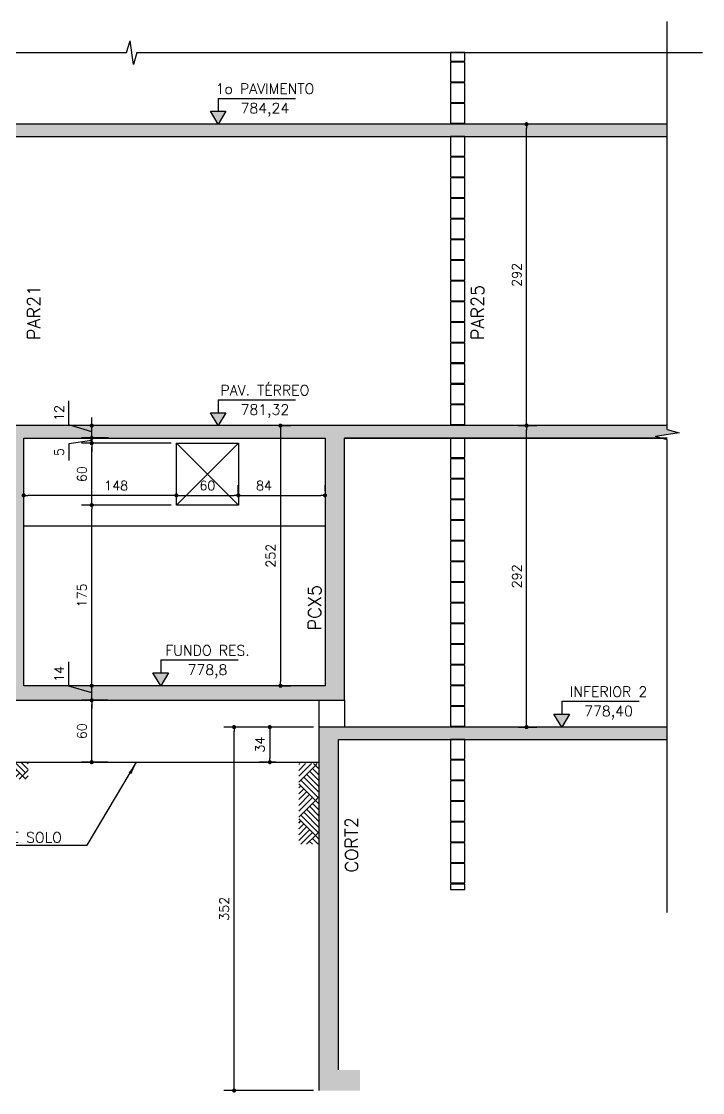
# Model space of a CAD drawing. Extents: x -39962 to 8542, y 35336 to 43602.
# Drawn here: x 5628 to 6288, y 35829 to 36866 of the extents above; entities that cross this region are included whole.
import ezdxf
from ezdxf.enums import TextEntityAlignment as Align

# ---------------------------------------------------------------- set-up
doc = ezdxf.new("R2010")
doc.units = 0
doc.layers.get('0').update_dxf_attribs({"linetype": 'CONTINUOUS'})
doc.layers.get('Defpoints').update_dxf_attribs({"linetype": 'CONTINUOUS'})
for name, color, linetype in [('COTA', 1, 'CONTINUOUS'), ('H1', 251, 'CONTINUOUS'), ('H2', 252, 'CONTINUOUS'), ('H6', 1, 'CONTINUOUS'), ('LINHA_FINA', 1, 'CONTINUOUS'), ('PENA_1', 1, 'CONTINUOUS'), ('PENA_3', 3, 'CONTINUOUS'), ('PENA_6', 6, 'CONTINUOUS'), ('T2', 3, 'CONTINUOUS'), ('TEXTO', 3, 'CONTINUOUS'), ('VIGA', 3, 'CONTINUOUS')]:
    doc.layers.add(name, color=color, linetype=linetype)
doc.styles.add('COTA', font='romans.shx')
doc.styles.add('TEXTO', font='romans.shx', dxfattribs={"height": 10})
doc.styles.add('Texto2', font='romans.shx', dxfattribs={"height": 12.5})
doc.dimstyles.new('forma', dxfattribs={"dimscale": 5, "dimtxt": 1.8, "dimasz": 0.8, "dimexe": 2, "dimexo": 1, "dimgap": 1, "dimtad": 1, "dimdec": 1, "dimzin": 9, "dimdsep": 46, "dimtxsty": 'COTA', "dimblk1": 'DOT', "dimblk2": 'DOT', "dimsah": 1, "dimcen": 0, "dimdle": 1, "dimclrd": 256, "dimclre": 256, "dimclrt": 2, "dimadec": 0, "dimazin": 0, "dimtfac": 1, "dimtdec": 0, "dimtmove": 0, "dimatfit": 3, "dimfxl": 1, "dimtolj": 1, "dimtzin": 0, "dimarcsym": 0})

# ---------------------------------------------------------------- blocks, each defined once
blk = doc.blocks.new('_Dot')
at = {"color": 0, "linetype": 'ByBlock', "lineweight": -2}
blk.add_line((-0.5, 0), (-1, 0), dxfattribs=at)
at = {"color": 0, "linetype": 'ByBlock', "const_width": 0.5}
blk.add_lwpolyline([(-0.25, 0, 1), (0.25, 0, 1)], format="xyb", close=True, dxfattribs=at)
blk = doc.blocks.new('*D23')
at = {"layer": 'COTA', "lineweight": -2, "transparency": 16777216}
for p, q in [((5773.5, 36397.8), (5686.4, 36397.8)), ((5696.4, 36226.8), (5696.4, 36393.8)), ((5716.6, 36222.8), (5686.4, 36222.8))]:
    blk.add_line(p, q, dxfattribs=at)
at = {"layer": 'Defpoints', "color": 0, "transparency": 16777216}
for p in [(5696.4, 36397.8), (5778.5, 36397.8), (5721.6, 36222.8)]:
    blk.add_point(p, dxfattribs=at)
at = {"layer": 'COTA', "lineweight": -2, "transparency": 16777216, "xscale": 4, "yscale": 4, "zscale": 4}
for p, rotation in [((5696.4, 36397.8), 90), ((5696.4, 36222.8), 270)]:
    blk.add_blockref('_Dot', p, dxfattribs=dict(at, rotation=rotation))
at = {"layer": 'COTA', "color": 2, "transparency": 16777216, "insert": (5686.9, 36310.3), "char_height": 9, "attachment_point": 5, "rotation": 90, "style": 'COTA'}
blk.add_mtext('\\A1;175 ', dxfattribs=at)
blk = doc.blocks.new('*D24')
at = {"layer": 'COTA', "lineweight": -2, "transparency": 16777216}
for p, q in [((5773.5, 36457.8), (5686.4, 36457.8)), ((5696.4, 36401.8), (5696.4, 36453.8)), ((5773.5, 36397.8), (5686.4, 36397.8))]:
    blk.add_line(p, q, dxfattribs=at)
at = {"layer": 'Defpoints', "color": 0, "transparency": 16777216}
for p in [(5696.4, 36457.8), (5778.5, 36457.8), (5778.5, 36397.8)]:
    blk.add_point(p, dxfattribs=at)
at = {"layer": 'COTA', "lineweight": -2, "transparency": 16777216, "xscale": 4, "yscale": 4, "zscale": 4}
for p, rotation in [((5696.4, 36457.8), 90), ((5696.4, 36397.8), 270)]:
    blk.add_blockref('_Dot', p, dxfattribs=dict(at, rotation=rotation))
at = {"layer": 'COTA', "color": 2, "transparency": 16777216, "insert": (5686.9, 36427.8), "char_height": 9, "attachment_point": 5, "rotation": 90, "style": 'COTA'}
blk.add_mtext('\\A1;60 ', dxfattribs=at)
blk = doc.blocks.new('*D25')
at = {"layer": 'COTA', "lineweight": -2, "transparency": 16777216}
for p, q in [((5696.4, 36466.8), (5696.4, 36470.8)), ((5696.4, 36460.3), (5674.4, 36457.1)), ((5712.7, 36462.8), (5686.4, 36462.8)), ((5696.4, 36457.8), (5696.4, 36462.8)), ((5696.4, 36457.8), (5696.4, 36462.8)), ((5674.4, 36457.1), (5674.4, 36441.1)), ((5773.5, 36457.8), (5686.4, 36457.8)), ((5696.4, 36453.8), (5696.4, 36449.8))]:
    blk.add_line(p, q, dxfattribs=at)
at = {"layer": 'Defpoints', "color": 0, "transparency": 16777216}
for p in [(5696.4, 36462.8), (5717.7, 36462.8), (5778.5, 36457.8)]:
    blk.add_point(p, dxfattribs=at)
at = {"layer": 'COTA', "lineweight": -2, "transparency": 16777216, "xscale": 4, "yscale": 4, "zscale": 4}
for p, rotation in [((5696.4, 36462.8), 270), ((5696.4, 36457.8), 90)]:
    blk.add_blockref('_Dot', p, dxfattribs=dict(at, rotation=rotation))
at = {"layer": 'COTA', "color": 2, "transparency": 16777216, "insert": (5664.9, 36449.1), "char_height": 9, "attachment_point": 5, "rotation": 90, "style": 'COTA'}
blk.add_mtext('\\A1;5 ', dxfattribs=at)
blk = doc.blocks.new('*D26')
at = {"layer": 'COTA', "lineweight": -2, "transparency": 16777216}
for p, q in [((5674.4, 36475.4), (5674.4, 36498.7)), ((5696.4, 36478.8), (5696.4, 36482.8)), ((5696.4, 36468.8), (5674.4, 36475.4)), ((5712.7, 36474.8), (5686.4, 36474.8)), ((5696.4, 36462.8), (5696.4, 36474.8)), ((5696.4, 36462.8), (5696.4, 36474.8)), ((5712.7, 36462.8), (5686.4, 36462.8)), ((5696.4, 36458.8), (5696.4, 36454.8))]:
    blk.add_line(p, q, dxfattribs=at)
at = {"layer": 'Defpoints', "color": 0, "transparency": 16777216}
for p in [(5696.4, 36474.8), (5717.7, 36474.8), (5717.7, 36462.8)]:
    blk.add_point(p, dxfattribs=at)
at = {"layer": 'COTA', "lineweight": -2, "transparency": 16777216, "xscale": 4, "yscale": 4, "zscale": 4}
for p, rotation in [((5696.4, 36474.8), 270), ((5696.4, 36462.8), 90)]:
    blk.add_blockref('_Dot', p, dxfattribs=dict(at, rotation=rotation))
at = {"layer": 'COTA', "color": 2, "transparency": 16777216, "insert": (5664.9, 36487), "char_height": 9, "attachment_point": 5, "rotation": 90, "style": 'COTA'}
blk.add_mtext('\\A1;12 ', dxfattribs=at)
blk = doc.blocks.new('*D27')
at = {"layer": 'COTA', "lineweight": -2, "transparency": 16777216}
for p, q in [((5712, 36208.8), (5686.4, 36208.8)), ((5696.4, 36152.8), (5696.4, 36204.8)), ((5712, 36148.8), (5686.4, 36148.8))]:
    blk.add_line(p, q, dxfattribs=at)
at = {"layer": 'Defpoints', "color": 0, "transparency": 16777216}
for p in [(5696.4, 36208.8), (5717, 36208.8), (5717, 36148.8)]:
    blk.add_point(p, dxfattribs=at)
at = {"layer": 'COTA', "lineweight": -2, "transparency": 16777216, "xscale": 4, "yscale": 4, "zscale": 4}
for p, rotation in [((5696.4, 36208.8), 90), ((5696.4, 36148.8), 270)]:
    blk.add_blockref('_Dot', p, dxfattribs=dict(at, rotation=rotation))
at = {"layer": 'COTA', "color": 2, "transparency": 16777216, "insert": (5686.9, 36178.8), "char_height": 9, "attachment_point": 5, "rotation": 90, "style": 'COTA'}
blk.add_mtext('\\A1;60 ', dxfattribs=at)
blk = doc.blocks.new('*D28')
at = {"layer": 'COTA', "lineweight": -2, "transparency": 16777216}
for p, q in [((5674.4, 36222.4), (5674.4, 36246.1)), ((5696.4, 36226.8), (5696.4, 36230.8)), ((5696.4, 36215.8), (5674.4, 36222.4)), ((5703.6, 36222.8), (5686.4, 36222.8)), ((5696.4, 36208.8), (5696.4, 36222.8)), ((5696.4, 36208.8), (5696.4, 36222.8)), ((5712, 36208.8), (5686.4, 36208.8)), ((5696.4, 36204.8), (5696.4, 36200.8))]:
    blk.add_line(p, q, dxfattribs=at)
at = {"layer": 'Defpoints', "color": 0, "transparency": 16777216}
for p in [(5696.4, 36222.8), (5708.6, 36222.8), (5717, 36208.8)]:
    blk.add_point(p, dxfattribs=at)
at = {"layer": 'COTA', "lineweight": -2, "transparency": 16777216, "xscale": 4, "yscale": 4, "zscale": 4}
for p, rotation in [((5696.4, 36222.8), 270), ((5696.4, 36208.8), 90)]:
    blk.add_blockref('_Dot', p, dxfattribs=dict(at, rotation=rotation))
at = {"layer": 'COTA', "color": 2, "transparency": 16777216, "insert": (5664.9, 36234.2), "char_height": 9, "attachment_point": 5, "rotation": 90, "style": 'COTA'}
blk.add_mtext('\\A1;14 ', dxfattribs=at)
blk = doc.blocks.new('interrup')
at = {"layer": 'LINHA_FINA'}
for p, q in [((-1, 0), (-0.33, 2.31)), ((0.33, -2.31), (-0.33, 2.31)), ((1, 0), (0.33, -2.31))]:
    blk.add_line(p, q, dxfattribs=at)
blk = doc.blocks.new('elevação_d')
at = {"layer": 'LINHA_FINA', "linetype": 'Continuous'}
blk.add_hatch(color=256, dxfattribs=at).paths.add_polyline_path([(0, 0), (1.5, 2.5), (-1.5, 2.5)])
at = {"layer": 'LINHA_FINA'}
for p, q in [((0, 5), (0, 2.5)), ((0, 5), (15, 5)), ((0, 0), (-1.5, 2.5)), ((-1.5, 2.5), (1.5, 2.5)), ((1.5, 2.5), (0, 0))]:
    blk.add_line(p, q, dxfattribs=at)
at = {"layer": 'TEXTO', "linetype": 'Continuous', "style": 'TEXTO'}
for p in [(9.07, 5.25), (9.07, 1.5)]:
    blk.add_attdef('XXXX.XX', text='', height=2, dxfattribs=at).set_placement(p, align=Align.BOTTOM_CENTER)
blk = doc.blocks.new('*D29')
at = {"layer": 'COTA', "lineweight": -2, "transparency": 16777216}
for p, q in [((6110, 36474.8), (6127.8, 36474.8)), ((6117.8, 36186.8), (6117.8, 36470.8)), ((6110, 36182.8), (6127.8, 36182.8))]:
    blk.add_line(p, q, dxfattribs=at)
at = {"layer": 'Defpoints', "color": 0, "transparency": 16777216}
for p in [(6105, 36474.8), (6117.8, 36474.8), (6105, 36182.8)]:
    blk.add_point(p, dxfattribs=at)
at = {"layer": 'COTA', "lineweight": -2, "transparency": 16777216, "xscale": 4, "yscale": 4, "zscale": 4}
for p, rotation in [((6117.8, 36474.8), 90), ((6117.8, 36182.8), 270)]:
    blk.add_blockref('_Dot', p, dxfattribs=dict(at, rotation=rotation))
at = {"layer": 'COTA', "color": 2, "transparency": 16777216, "insert": (6108.3, 36328.8), "char_height": 9, "attachment_point": 5, "rotation": 90, "style": 'COTA'}
blk.add_mtext('\\A1;292 ', dxfattribs=at)
blk = doc.blocks.new('*D30')
at = {"layer": 'COTA', "lineweight": -2, "transparency": 16777216}
for p, q in [((6131.4, 36766.8), (6107.8, 36766.8)), ((6117.8, 36478.8), (6117.8, 36762.8)), ((6110, 36474.8), (6127.8, 36474.8))]:
    blk.add_line(p, q, dxfattribs=at)
at = {"layer": 'Defpoints', "color": 0, "transparency": 16777216}
for p in [(6117.8, 36766.8), (6136.4, 36766.8), (6105, 36474.8)]:
    blk.add_point(p, dxfattribs=at)
at = {"layer": 'COTA', "lineweight": -2, "transparency": 16777216, "xscale": 4, "yscale": 4, "zscale": 4}
for p, rotation in [((6117.8, 36766.8), 90), ((6117.8, 36474.8), 270)]:
    blk.add_blockref('_Dot', p, dxfattribs=dict(at, rotation=rotation))
at = {"layer": 'COTA', "color": 2, "transparency": 16777216, "insert": (6108.3, 36620.8), "char_height": 9, "attachment_point": 5, "rotation": 90, "style": 'COTA'}
blk.add_mtext('\\A1;292 ', dxfattribs=at)
blk = doc.blocks.new('*D31')
at = {"layer": 'COTA', "lineweight": -2, "transparency": 16777216}
for p, q in [((5911.5, 36182.8), (5859, 36182.8)), ((5869, 36178.8), (5869, 36152.8)), ((5875, 36148.8), (5859, 36148.8))]:
    blk.add_line(p, q, dxfattribs=at)
at = {"layer": 'Defpoints', "color": 0, "transparency": 16777216}
for p in [(5916.5, 36182.8), (5869, 36148.8), (5880, 36148.8)]:
    blk.add_point(p, dxfattribs=at)
at = {"layer": 'COTA', "lineweight": -2, "transparency": 16777216, "xscale": 4, "yscale": 4, "zscale": 4}
for p, rotation in [((5869, 36182.8), 90), ((5869, 36148.8), 270)]:
    blk.add_blockref('_Dot', p, dxfattribs=dict(at, rotation=rotation))
at = {"layer": 'COTA', "color": 2, "transparency": 16777216, "insert": (5859.5, 36165.8), "char_height": 9, "attachment_point": 5, "rotation": 90, "style": 'COTA'}
blk.add_mtext('\\A1;34 ', dxfattribs=at)
blk = doc.blocks.new('ss')
at = {"layer": 'LINHA_FINA'}
blk.add_solid([(0, 0), (-2.5, -0.29), (-2.5, 0.3)], dxfattribs=at)
blk = doc.blocks.new('*D45')
at = {"layer": 'COTA', "lineweight": -2, "transparency": 16777216}
for p, q in [((5879.2, 36474.8), (5889.3, 36474.8)), ((5879.3, 36470.8), (5879.3, 36226.8)), ((5879.2, 36222.8), (5889.3, 36222.8))]:
    blk.add_line(p, q, dxfattribs=at)
at = {"layer": 'Defpoints', "color": 0, "transparency": 16777216}
for p in [(5874.2, 36474.8), (5874.2, 36222.8), (5879.3, 36222.8)]:
    blk.add_point(p, dxfattribs=at)
at = {"layer": 'COTA', "lineweight": -2, "transparency": 16777216, "xscale": 4, "yscale": 4, "zscale": 4}
for p, rotation in [((5879.3, 36474.8), 90), ((5879.3, 36222.8), 270)]:
    blk.add_blockref('_Dot', p, dxfattribs=dict(at, rotation=rotation))
at = {"layer": 'COTA', "color": 2, "transparency": 16777216, "insert": (5869.8, 36348.8), "char_height": 9, "attachment_point": 5, "rotation": 90, "style": 'COTA'}
blk.add_mtext('\\A1;252 ', dxfattribs=at)
blk = doc.blocks.new('*D48')
at = {"layer": 'COTA', "lineweight": -2, "transparency": 16777216}
for p, q in [((5838.5, 36411.2), (5838.5, 36417.2)), ((5922.5, 36411.2), (5922.5, 36417.2)), ((5842.5, 36407.2), (5918.5, 36407.2))]:
    blk.add_line(p, q, dxfattribs=at)
at = {"layer": 'Defpoints', "color": 0, "transparency": 16777216}
for p in [(5922.5, 36407.2), (5838.5, 36406.2), (5922.5, 36406.2)]:
    blk.add_point(p, dxfattribs=at)
at = {"layer": 'COTA', "lineweight": -2, "transparency": 16777216, "xscale": 4, "yscale": 4, "zscale": 4, "rotation": 180}
blk.add_blockref('_Dot', (5838.5, 36407.2), dxfattribs=at)
at = {"layer": 'COTA', "lineweight": -2, "transparency": 16777216, "xscale": 4, "yscale": 4, "zscale": 4}
blk.add_blockref('_Dot', (5922.5, 36407.2), dxfattribs=at)
at = {"layer": 'COTA', "color": 2, "transparency": 16777216, "insert": (5863.4, 36416.7), "char_height": 9, "attachment_point": 5, "style": 'COTA'}
blk.add_mtext('\\A1;84 ', dxfattribs=at)
blk = doc.blocks.new('*D49')
at = {"layer": 'COTA', "lineweight": -2, "transparency": 16777216}
for p, q in [((5630.5, 36411.7), (5630.5, 36417.2)), ((5778.5, 36411.7), (5778.5, 36417.2)), ((5774.5, 36407.2), (5634.5, 36407.2))]:
    blk.add_line(p, q, dxfattribs=at)
at = {"layer": 'Defpoints', "color": 0, "transparency": 16777216}
for p in [(5630.5, 36407.2), (5630.5, 36406.7), (5778.5, 36406.7)]:
    blk.add_point(p, dxfattribs=at)
at = {"layer": 'COTA', "lineweight": -2, "transparency": 16777216, "xscale": 4, "yscale": 4, "zscale": 4, "rotation": 180}
blk.add_blockref('_Dot', (5630.5, 36407.2), dxfattribs=at)
at = {"layer": 'COTA', "lineweight": -2, "transparency": 16777216, "xscale": 4, "yscale": 4, "zscale": 4}
blk.add_blockref('_Dot', (5778.5, 36407.2), dxfattribs=at)
at = {"layer": 'COTA', "color": 2, "transparency": 16777216, "insert": (5720.1, 36416.7), "char_height": 9, "attachment_point": 5, "style": 'COTA'}
blk.add_mtext('\\A1;148 ', dxfattribs=at)
blk = doc.blocks.new('*D51')
at = {"layer": 'COTA', "lineweight": -2, "transparency": 16777216}
for p, q in [((5778.5, 36411.7), (5778.5, 36417.2)), ((5838.5, 36409), (5838.5, 36417.2)), ((5782.5, 36407.2), (5834.5, 36407.2))]:
    blk.add_line(p, q, dxfattribs=at)
at = {"layer": 'Defpoints', "color": 0, "transparency": 16777216}
for p in [(5778.5, 36406.7), (5838.5, 36407.2), (5838.5, 36404)]:
    blk.add_point(p, dxfattribs=at)
at = {"layer": 'COTA', "lineweight": -2, "transparency": 16777216, "xscale": 4, "yscale": 4, "zscale": 4, "rotation": 180}
blk.add_blockref('_Dot', (5778.5, 36407.2), dxfattribs=at)
at = {"layer": 'COTA', "lineweight": -2, "transparency": 16777216, "xscale": 4, "yscale": 4, "zscale": 4}
blk.add_blockref('_Dot', (5838.5, 36407.2), dxfattribs=at)
at = {"layer": 'COTA', "color": 2, "transparency": 16777216, "insert": (5808.5, 36416.7), "char_height": 9, "attachment_point": 5, "style": 'COTA'}
blk.add_mtext('\\A1;60 ', dxfattribs=at)
blk = doc.blocks.new('*D149')
at = {"layer": 'COTA', "lineweight": -2, "transparency": 16777216}
for p, q in [((5911.5, 36182.8), (5824.4, 36182.8)), ((5834.4, 35834.8), (5834.4, 36178.8)), ((5911.5, 35830.8), (5824.4, 35830.8))]:
    blk.add_line(p, q, dxfattribs=at)
at = {"layer": 'Defpoints', "color": 0, "transparency": 16777216}
for p in [(5834.4, 36182.8), (5916.5, 36182.8), (5916.5, 35830.8)]:
    blk.add_point(p, dxfattribs=at)
at = {"layer": 'COTA', "lineweight": -2, "transparency": 16777216, "xscale": 4, "yscale": 4, "zscale": 4}
for p, rotation in [((5834.4, 36182.8), 90), ((5834.4, 35830.8), 270)]:
    blk.add_blockref('_Dot', p, dxfattribs=dict(at, rotation=rotation))
at = {"layer": 'COTA', "color": 2, "transparency": 16777216, "insert": (5824.9, 36006.8), "char_height": 9, "attachment_point": 5, "rotation": 90, "style": 'COTA'}
blk.add_mtext('\\A1;352 ', dxfattribs=at)

msp = doc.modelspace()

# ---------------------------------------------------------------- hatches: boundary and pattern name
at = {"layer": 'H1'}
msp.add_hatch(color=256, dxfattribs=at).paths.add_polyline_path([(5935.54, 36170.77), (6254.23, 36170.77), (6254.23, 36182.77), (6058.04, 36182.77), (5916.54, 36182.77), (5916.54, 35830.77), (5956.54, 35830.77), (5956.54, 35850.77), (5935.54, 35850.77)])
at = {"layer": 'H2'}
for points in [[(5214.04, 36754.77), (6254.23, 36754.77), (6254.23, 36766.77), (5214.04, 36766.77)], [(6248.14, 36462.77), (6242.68, 36464.35), (6265.77, 36467.68), (6254.23, 36471.01), (6254.23, 36474.77), (5214.04, 36474.77), (5214.04, 36129.77), (5254.04, 36129.77), (5254.04, 36148.77), (5233.04, 36148.77), (5233.04, 36462.77), (5300.54, 36462.77), (5300.54, 36397.82), (5319.54, 36397.82), (5319.54, 36462.77), (5611.54, 36462.77), (5611.54, 36397.82), (5630.54, 36397.82), (5630.54, 36462.77), (5922.54, 36462.77), (5922.54, 36397.82), (5941.54, 36397.82), (5941.54, 36462.77)], [(5941.54, 36177.77), (5941.54, 36397.82), (5922.54, 36397.82), (5922.54, 36222.77), (5630.54, 36222.77), (5630.54, 36397.82), (5611.54, 36397.82), (5611.54, 36222.77), (5319.54, 36222.77), (5319.54, 36397.82), (5300.54, 36397.82), (5300.54, 36208.77), (5941.54, 36208.77)]]:
    msp.add_hatch(color=256, dxfattribs=at).paths.add_polyline_path(points)
at = {"layer": 'H6'}
h = msp.add_hatch(dxfattribs=at)
h.set_pattern_fill('AR-PARQ1', color=256, scale=2, angle=45, style=0)
h.set_pattern_definition([(135, (7699.82, -554.66), (-33.941125, 0), [24, -24]), (135, (7702.648, -551.832), (-33.941125, 0), [24, -24]), (135, (7705.477, -549.003), (-33.941125, 0), [24, -24]), (135, (7708.305, -546.175), (-33.941125, 0), [24, -24]), (135, (7711.134, -543.346), (-33.941125, 0), [24, -24]), (135, (7713.962, -540.518), (-33.941125, 0), [24, -24]), (135, (7716.79, -537.69), (-33.941125, 0), [24, -24]), (45, (7682.85, -537.69), (33.941125, 0), [24, -24]), (45, (7680.02, -534.86), (33.941125, 0), [24, -24]), (45, (7677.193, -532.033), (33.941125, 0), [24, -24]), (45, (7674.364, -529.204), (33.941125, 0), [24, -24]), (45, (7671.536, -526.376), (33.941125, 0), [24, -24]), (45, (7668.707, -523.547), (33.941125, 0), [24, -24]), (45, (7665.88, -520.72), (33.941125, 0), [24, -24])])
h.paths.add_polyline_path([(5634.81, 36132.46), (5634.81, 36148.77), (5352.29, 36148.77), (5352.29, 36132.46)])
h = msp.add_hatch(dxfattribs=at)
h.set_pattern_fill('AR-PARQ1', color=256, scale=2, angle=45, style=0)
h.set_pattern_definition([(135, (7949.59, -442.924), (-33.941125, 0), [24, -24]), (135, (7952.418, -440.096), (-33.941125, 0), [24, -24]), (135, (7955.247, -437.267), (-33.941125, 0), [24, -24]), (135, (7958.075, -434.44), (-33.941125, 0), [24, -24]), (135, (7960.903, -431.61), (-33.941125, 0), [24, -24]), (135, (7963.732, -428.782), (-33.941125, 0), [24, -24]), (135, (7966.56, -425.954), (-33.941125, 0), [24, -24]), (45, (7932.62, -425.954), (33.941125, 0), [24, -24]), (45, (7929.79, -423.125), (33.941125, 0), [24, -24]), (45, (7926.962, -420.297), (33.941125, 0), [24, -24]), (45, (7924.134, -417.468), (33.941125, 0), [24, -24]), (45, (7921.305, -414.64), (33.941125, 0), [24, -24]), (45, (7918.477, -411.811), (33.941125, 0), [24, -24]), (45, (7915.649, -408.983), (33.941125, 0), [24, -24])])
h.paths.add_polyline_path([(5896.99, 36069.25), (5916.54, 36069.25), (5916.54, 36147.41), (5896.99, 36147.41)])

# ---------------------------------------------------------------- linework, layer by layer
at = {"layer": 'COTA'}
msp.add_line((5254.04, 36148.77), (5916.54, 36148.77), dxfattribs=at)
at = {"layer": 'LINHA_FINA'}
for p, q in [((6254.23, 36471.01), (6254.23, 36866.29)), ((5182, 36836.09), (5730.2, 36836.09)), ((5740.2, 36836.09), (6288.4, 36836.09)), ((6254.23, 36003.13), (6254.23, 36461.01)), ((5692.01, 36068.4), (5739.96, 36148.77)), ((5493.61, 36068.4), (5692.01, 36068.4))]:
    msp.add_line(p, q, dxfattribs=at)
at = {"layer": 'PENA_1'}
for p, q in [((5630.54, 36377.77), (5922.54, 36377.77)), ((5916.54, 36208.77), (5916.54, 36182.77)), ((5941.54, 36208.77), (5941.54, 36182.77))]:
    msp.add_line(p, q, dxfattribs=at)
for points in [[(6058.04, 36836.09), (6044.04, 36836.09), (6044.04, 36827.77), (6058.04, 36827.77), (6058.04, 36836.09)], [(6058.04, 36826.77), (6044.04, 36826.77), (6044.04, 36807.77), (6058.04, 36807.77), (6058.04, 36826.77)], [(6058.04, 36806.77), (6044.04, 36806.77), (6044.04, 36787.77), (6058.04, 36787.77), (6058.04, 36806.77)], [(6058.04, 36786.77), (6044.04, 36786.77), (6044.04, 36767.77), (6058.04, 36767.77), (6058.04, 36786.77)], [(6058.04, 36754.77), (6044.04, 36754.77), (6044.04, 36735.77), (6058.04, 36735.77), (6058.04, 36754.77)], [(6058.04, 36734.77), (6044.04, 36734.77), (6044.04, 36715.77), (6058.04, 36715.77), (6058.04, 36734.77)], [(6058.04, 36714.77), (6044.04, 36714.77), (6044.04, 36695.77), (6058.04, 36695.77), (6058.04, 36714.77)], [(6058.04, 36694.77), (6044.04, 36694.77), (6044.04, 36675.77), (6058.04, 36675.77), (6058.04, 36694.77)], [(6058.04, 36674.77), (6044.04, 36674.77), (6044.04, 36655.77), (6058.04, 36655.77), (6058.04, 36674.77)], [(6058.04, 36654.77), (6044.04, 36654.77), (6044.04, 36635.77), (6058.04, 36635.77), (6058.04, 36654.77)], [(6058.04, 36634.77), (6044.04, 36634.77), (6044.04, 36615.77), (6058.04, 36615.77), (6058.04, 36634.77)], [(6058.04, 36614.77), (6044.04, 36614.77), (6044.04, 36595.77), (6058.04, 36595.77), (6058.04, 36614.77)], [(6058.04, 36594.77), (6044.04, 36594.77), (6044.04, 36575.77), (6058.04, 36575.77), (6058.04, 36594.77)], [(6058.04, 36574.77), (6044.04, 36574.77), (6044.04, 36555.77), (6058.04, 36555.77), (6058.04, 36574.77)], [(6058.04, 36554.77), (6044.04, 36554.77), (6044.04, 36535.77), (6058.04, 36535.77), (6058.04, 36554.77)], [(6058.04, 36534.77), (6044.04, 36534.77), (6044.04, 36515.77), (6058.04, 36515.77), (6058.04, 36534.77)], [(6058.04, 36514.77), (6044.04, 36514.77), (6044.04, 36495.77), (6058.04, 36495.77), (6058.04, 36514.77)], [(6058.04, 36494.77), (6044.04, 36494.77), (6044.04, 36475.77), (6058.04, 36475.77), (6058.04, 36494.77)], [(6058.04, 36462.77), (6044.04, 36462.77), (6044.04, 36443.77), (6058.04, 36443.77), (6058.04, 36462.77)], [(5838.54, 36397.77), (5778.54, 36457.77)], [(5778.54, 36397.77), (5838.54, 36457.77)], [(6058.04, 36442.77), (6044.04, 36442.77), (6044.04, 36423.77), (6058.04, 36423.77), (6058.04, 36442.77)], [(6058.04, 36422.77), (6044.04, 36422.77), (6044.04, 36403.77), (6058.04, 36403.77), (6058.04, 36422.77)], [(6058.04, 36402.77), (6044.04, 36402.77), (6044.04, 36383.77), (6058.04, 36383.77), (6058.04, 36402.77)], [(6058.04, 36382.77), (6044.04, 36382.77), (6044.04, 36363.77), (6058.04, 36363.77), (6058.04, 36382.77)], [(6058.04, 36362.77), (6044.04, 36362.77), (6044.04, 36343.77), (6058.04, 36343.77), (6058.04, 36362.77)], [(6058.04, 36342.77), (6044.04, 36342.77), (6044.04, 36323.77), (6058.04, 36323.77), (6058.04, 36342.77)], [(6058.04, 36322.77), (6044.04, 36322.77), (6044.04, 36303.77), (6058.04, 36303.77), (6058.04, 36322.77)], [(6058.04, 36302.77), (6044.04, 36302.77), (6044.04, 36283.77), (6058.04, 36283.77), (6058.04, 36302.77)], [(6058.04, 36282.77), (6044.04, 36282.77), (6044.04, 36263.77), (6058.04, 36263.77), (6058.04, 36282.77)], [(6058.04, 36262.77), (6044.04, 36262.77), (6044.04, 36243.77), (6058.04, 36243.77), (6058.04, 36262.77)], [(6058.04, 36242.77), (6044.04, 36242.77), (6044.04, 36223.77), (6058.04, 36223.77), (6058.04, 36242.77)], [(6058.04, 36222.77), (6044.04, 36222.77), (6044.04, 36203.77), (6058.04, 36203.77), (6058.04, 36222.77)], [(6058.04, 36202.77), (6044.04, 36202.77), (6044.04, 36183.77), (6058.04, 36183.77), (6058.04, 36202.77)], [(6058.04, 36170.77), (6044.04, 36170.77), (6044.04, 36151.77), (6058.04, 36151.77), (6058.04, 36170.77)], [(6058.04, 36150.77), (6044.04, 36150.77), (6044.04, 36131.77), (6058.04, 36131.77), (6058.04, 36150.77)], [(6058.04, 36130.77), (6044.04, 36130.77), (6044.04, 36111.77), (6058.04, 36111.77), (6058.04, 36130.77)], [(6058.04, 36110.77), (6044.04, 36110.77), (6044.04, 36091.77), (6058.04, 36091.77), (6058.04, 36110.77)], [(6058.04, 36090.77), (6044.04, 36090.77), (6044.04, 36071.77), (6058.04, 36071.77), (6058.04, 36090.77)], [(6058.04, 36070.77), (6044.04, 36070.77), (6044.04, 36051.77), (6058.04, 36051.77), (6058.04, 36070.77)], [(6058.04, 36050.77), (6044.04, 36050.77), (6044.04, 36031.77), (6058.04, 36031.77), (6058.04, 36050.77)], [(6058.04, 36030.77), (6044.04, 36030.77), (6044.04, 36025.61), (6058.04, 36025.61), (6058.04, 36030.77)]]:
    msp.add_lwpolyline(points, dxfattribs=at)
at = {"layer": 'PENA_3'}
msp.add_lwpolyline([(5214.04, 36754.77), (6254.23, 36754.77), (6254.23, 36766.77), (5214.04, 36766.77), (5214.04, 36754.77)], dxfattribs=at)
at = {"layer": 'PENA_6'}
msp.add_line((6254.23, 36462.77), (5941.54, 36462.77), dxfattribs=at)
at = {"layer": 'VIGA'}
for points in [[(6254.23, 36474.77), (5214.04, 36474.77), (5214.04, 36129.77), (5254.04, 36129.77), (5254.04, 36148.77), (5233.04, 36148.77), (5233.04, 36462.77), (5300.54, 36462.77), (5300.54, 36208.77), (5941.54, 36208.77), (5941.54, 36462.77), (6254.23, 36462.77)], [(5838.54, 36457.77), (5838.54, 36397.77), (5778.54, 36397.77), (5778.54, 36457.77), (5838.54, 36457.77)], [(6254.23, 36182.77), (5935.54, 36182.77), (5916.54, 36182.77), (5916.54, 35830.77)], [(5935.54, 35850.77), (5935.54, 36170.77), (6254.23, 36170.77)]]:
    msp.add_lwpolyline(points, dxfattribs=at)
msp.add_lwpolyline([(5922.54, 36462.77), (5922.54, 36222.77), (5630.54, 36222.77), (5630.54, 36462.77)], close=True, dxfattribs=at)

# ---------------------------------------------------------------- block references
at = {"layer": 'LINHA_FINA', "xscale": 5, "yscale": 5, "zscale": 5}
msp.add_blockref('interrup', (5735.2, 36836.09), dxfattribs=at)
at = {"layer": 'LINHA_FINA', "xscale": 5, "yscale": 5, "zscale": 5, "rotation": 90}
msp.add_blockref('interrup', (6254.23, 36466.01), dxfattribs=at)
at = {"layer": 'PENA_3'}
ref = msp.add_blockref('elevação_d', (5818.89, 36766.77), dxfattribs=dict(at, xscale=5, yscale=5, zscale=5))
ref.add_attrib('XXXX.XX', '1o PAVIMENTO', dxfattribs={"layer": 'TEXTO', "linetype": 'Continuous', "height": 10, "style": 'TEXTO'}).set_placement((5864.25, 36793.02), align=Align.BOTTOM_CENTER)
ref.add_attrib('XXXX.XX', '784,24', dxfattribs={"layer": 'TEXTO', "linetype": 'Continuous', "height": 10, "style": 'TEXTO'}).set_placement((5864.25, 36774.27), align=Align.BOTTOM_CENTER)
ref = msp.add_blockref('elevação_d', (5818.89, 36474.77), dxfattribs=dict(at, xscale=5, yscale=5, zscale=5))
ref.add_attrib('XXXX.XX', 'PAV. TÉRREO', dxfattribs={"layer": 'TEXTO', "linetype": 'Continuous', "height": 10, "style": 'TEXTO'}).set_placement((5864.25, 36501.02), align=Align.BOTTOM_CENTER)
ref.add_attrib('XXXX.XX', '781,32', dxfattribs={"layer": 'TEXTO', "linetype": 'Continuous', "height": 10, "style": 'TEXTO'}).set_placement((5864.25, 36482.27), align=Align.BOTTOM_CENTER)
ref = msp.add_blockref('elevação_d', (5763.25, 36222.77), dxfattribs=dict(at, xscale=5, yscale=5, zscale=5))
ref.add_attrib('XXXX.XX', 'FUNDO RES.', dxfattribs={"layer": 'TEXTO', "linetype": 'Continuous', "height": 10, "style": 'TEXTO'}).set_placement((5808.6, 36249.02), align=Align.BOTTOM_CENTER)
ref.add_attrib('XXXX.XX', '778,8', dxfattribs={"layer": 'TEXTO', "linetype": 'Continuous', "height": 10, "style": 'TEXTO'}).set_placement((5808.6, 36230.27), align=Align.BOTTOM_CENTER)
ref = msp.add_blockref('elevação_d', (6151.89, 36182.77), dxfattribs=dict(at, xscale=5, yscale=5, zscale=5))
ref.add_attrib('XXXX.XX', 'INFERIOR 2', dxfattribs={"layer": 'TEXTO', "linetype": 'Continuous', "height": 10, "style": 'TEXTO'}).set_placement((6197.25, 36209.02), align=Align.BOTTOM_CENTER)
ref.add_attrib('XXXX.XX', '778,40', dxfattribs={"layer": 'TEXTO', "linetype": 'Continuous', "height": 10, "style": 'TEXTO'}).set_placement((6197.25, 36190.27), align=Align.BOTTOM_CENTER)
at = {"layer": 'TEXTO', "xscale": 5, "yscale": 5, "zscale": 5, "rotation": 59.18199999999999}
msp.add_blockref('ss', (5739.96, 36148.77), dxfattribs=at)

# ---------------------------------------------------------------- texts
at = {"layer": 'T2', "style": 'Texto2'}
for s, p in [('PAR21', (5646.55, 36557.61)), ('PAR25', (6076.55, 36557.61)), ('PCX5', (5918.79, 36276.54)), ('CORT2', (5954.45, 36042))]:
    msp.add_text(s, height=12.5, rotation=90, dxfattribs=at).set_placement(p)
at = {"layer": 'TEXTO', "style": 'TEXTO'}
msp.add_text('CONTRAPISO SOBRE SOLO', height=10, dxfattribs=at).set_placement((5493.06, 36070.85))

# ---------------------------------------------------------------- dimensions: what is measured, and where the dimension line sits
at = {"layer": 'COTA'}
for base, p1, p2, override, picture, middle in [((6117.85, 36766.77), (6105.01, 36474.77), (6136.39, 36766.77), {"dimpost": ' ', "dimtmove": 1}, '*D30', (6108.35, 36620.77)), ((5696.35, 36474.77), (5717.74, 36462.77), (5717.74, 36474.77), {"dimpost": ' ', "dimtmove": 1}, '*D26', (5664.85, 36480.37)), ((5879.35, 36222.77), (5874.22, 36474.77), (5874.22, 36222.77), {"dimpost": ' '}, '*D45', (5869.85, 36348.77)), ((6117.85, 36474.77), (6105.01, 36182.77), (6105.01, 36474.77), {"dimpost": ' '}, '*D29', (6108.35, 36328.77)), ((5696.35, 36457.77), (5778.54, 36397.77), (5778.54, 36457.77), {"dimpost": ' ', "dimtmove": 1}, '*D24', (5686.85, 36427.77)), ((5696.35, 36397.77), (5721.57, 36222.77), (5778.54, 36397.77), {"dimpost": ' '}, '*D23', (5686.85, 36310.27)), ((5696.35, 36222.77), (5716.95, 36208.77), (5708.6, 36222.77), {"dimpost": ' ', "dimtmove": 1}, '*D28', (5664.85, 36227.37)), ((5696.35, 36208.77), (5716.95, 36148.77), (5716.95, 36208.77), {"dimpost": ' '}, '*D27', (5686.85, 36178.77)), ((5834.38, 36182.77), (5916.54, 35830.77), (5916.54, 36182.77), {"dimpost": ' '}, '*D149', (5824.88, 36006.77)), ((5869.01, 36148.77), (5916.54, 36182.77), (5880.03, 36148.77), {"dimpost": ' '}, '*D31', (5859.51, 36165.77))]:
    dim = msp.add_linear_dim(base=base, p1=p1, p2=p2, angle=90, dimstyle='forma', override=override, dxfattribs=at)
    dim.commit()
    dim.dimension.update_dxf_attribs({"geometry": picture, "text_midpoint": middle})
dim = msp.add_linear_dim(base=(5696.35, 36462.77), p1=(5778.54, 36457.77), p2=(5717.74, 36462.77), angle=90, dimstyle='forma', override={"dimpost": ' ', "dimtmove": 1}, dxfattribs=at)
dim.commit()
dim.dimension.update_dxf_attribs({"geometry": '*D25', "text_midpoint": (5674.35, 36452.14), "dimtype": 128})
for base, p1, p2, picture, middle in [((5630.54, 36407.21), (5778.54, 36406.68), (5630.54, 36406.68), '*D49', (5720.13, 36407.21)), ((5922.54, 36407.21), (5838.54, 36406.17), (5922.54, 36406.17), '*D48', (5863.44, 36407.21))]:
    dim = msp.add_linear_dim(base=base, p1=p1, p2=p2, dimstyle='forma', override={"dimpost": ' '}, dxfattribs=at)
    dim.commit()
    dim.dimension.update_dxf_attribs({"geometry": picture, "text_midpoint": middle, "dimtype": 128})
dim = msp.add_linear_dim(base=(5838.54, 36407.21), p1=(5778.54, 36406.68), p2=(5838.54, 36404.01), dimstyle='forma', override={"dimpost": ' ', "dimtmove": 1}, dxfattribs=at)
dim.commit()
dim.dimension.update_dxf_attribs({"geometry": '*D51', "text_midpoint": (5808.54, 36416.71)})

doc.saveas('drawing.dxf')
